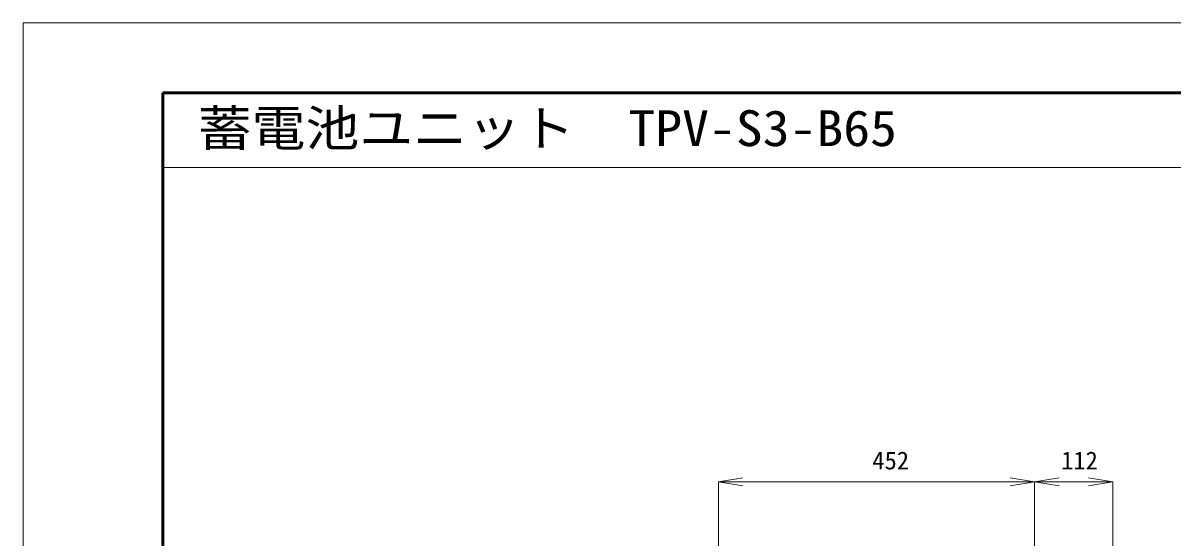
# Model space of a CAD drawing. Units: millimetres, scale not verified. Extents: x -3747 to 1485, y -1050 to 1050.
# Drawn here: x -1485 to 160, y 314 to 1050 of the extents above; entities that cross this region are included whole.
import ezdxf
from ezdxf.enums import TextEntityAlignment as Align

# ---------------------------------------------------------------- set-up
doc = ezdxf.new("R2010")
doc.units = ezdxf.units.MM
doc.header["$LTSCALE"] = 10
for name, color, linetype, lineweight in [('0-0_0', 7, 'Continuous', 18), ('0-2_用紙枠', 7, 'Continuous', 18), ('0-3_図面枠', 7, 'Continuous', 50)]:
    doc.layers.add(name, color=color, linetype=linetype, lineweight=lineweight)
doc.styles.add('ＭＳ ゴシック', font='')
doc.styles.get('ＭＳ ゴシック').set_extended_font_data('MS Gothic')

msp = doc.modelspace()

# ---------------------------------------------------------------- linework, layer by layer
at = {"layer": '0-0_0'}
for p, q in [((1385, 843.39), (-1285, 843.39)), ((-73.15, 399.22), (-38.15, 393.39)), ((-3.15, 399.22), (-38.15, 393.39)), ((38.85, 399.22), (73.85, 393.39)), ((-490.15, 267.97), (-490.15, 393.57)), ((-455.15, 387.56), (-490.15, 393.39)), ((-73.15, 393.39), (-455.15, 393.39)), ((-38.15, 267.97), (-38.15, 393.57)), ((73.85, 393.39), (-38.15, 393.39)), ((73.85, 213.73), (73.85, 393.57))]:
    msp.add_line(p, q, dxfattribs=at)
for points in [[(-455.15, 399.22), (-490.15, 393.39), (-455.15, 393.39)], [(-73.15, 387.56), (-38.15, 393.39), (-73.15, 393.39)], [(-3.15, 387.56), (-38.15, 393.39), (-3.15, 393.39)], [(38.85, 387.56), (73.85, 393.39), (38.85, 393.39)]]:
    msp.add_lwpolyline(points, dxfattribs=at)
at = {"layer": '0-2_用紙枠'}
msp.add_lwpolyline([(-1485, -1050), (1485, -1050), (1485, 1050), (-1485, 1050)], close=True, dxfattribs=at)
at = {"layer": '0-3_図面枠'}
for p, q in [((-1285, 950), (-1285, -950)), ((1385, 950), (-1285, 950))]:
    msp.add_line(p, q, dxfattribs=at)

# ---------------------------------------------------------------- texts
at = {"layer": '0-0_0', "style": 'ＭＳ ゴシック', "width": 1.1}
msp.add_text('蓄電池ユニット\u3000TPV-S3-B65', height=51.32, dxfattribs=at).set_placement((-1235, 858.43), align=Align.BOTTOM_LEFT)
at = {"layer": '0-0_0', "style": 'ＭＳ ゴシック'}
for s, p in [('452', (-270.04, 403.39)), ('112', (0, 403.39))]:
    msp.add_text(s, height=25.66, dxfattribs=at).set_placement(p, align=Align.BOTTOM_LEFT)

doc.saveas('drawing.dxf')
